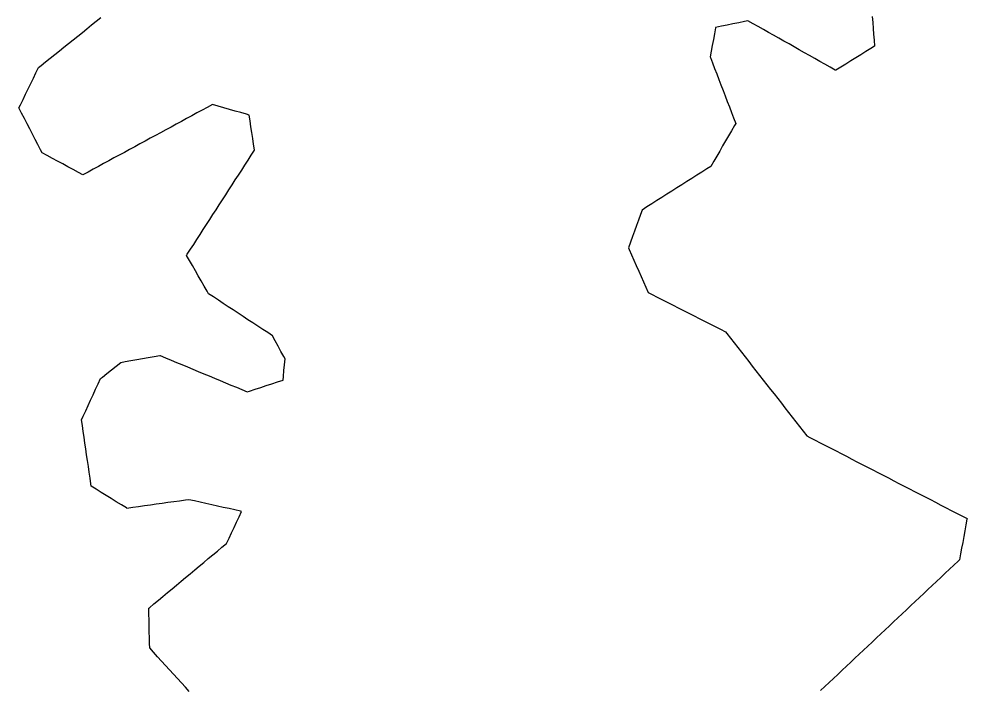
# Model space of a CAD drawing. Header units: millimetres. Extents: x 165 to 2352, y 1753 to 3323.
# Drawn here: x 1424.9 to 1585.7, y 2504.5 to 2617.9 of the extents above; entities that cross this region are included whole.
import ezdxf

# ---------------------------------------------------------------- set-up
doc = ezdxf.new("R2010")
doc.units = ezdxf.units.MM
doc.layers.add('ALL_ISLANDS', color=7, linetype='Continuous')
doc.layers.add('OUTLINE_ISLAND_01', color=7, linetype='Continuous')

msp = doc.modelspace()

# ---------------------------------------------------------------- linework, layer by layer
at = {"layer": 'ALL_ISLANDS'}
for points in [[(1453.7819, 2503.8658), (1453.1095, 2504.606), (1452.4371, 2505.3462), (1451.7647, 2506.0864), (1451.0923, 2506.8266), (1450.4199, 2507.5668), (1449.7476, 2508.307), (1449.0752, 2509.0472), (1448.4028, 2509.7874), (1447.7304, 2510.5276), (1447.058, 2511.2679), (1447.0408, 2512.003), (1447.0173, 2513.0027), (1446.9939, 2514.0024), (1446.9704, 2515.0021), (1446.947, 2516.0019), (1446.9235, 2517.0016), (1446.9001, 2518.0013), (1447.0126, 2518.0951), (1447.7808, 2518.7354), (1448.549, 2519.3756), (1449.3171, 2520.0159), (1450.0853, 2520.6561), (1450.8535, 2521.2964), (1451.6216, 2521.9366), (1452.3898, 2522.5769), (1453.1579, 2523.2172), (1453.9261, 2523.8574), (1454.6943, 2524.4977), (1455.4624, 2525.1379), (1456.2306, 2525.7782), (1456.9988, 2526.4184), (1457.7669, 2527.0587), (1458.5351, 2527.6989), (1459.3033, 2528.3392), (1460.0714, 2528.9794), (1460.0816, 2529.0008), (1460.5111, 2529.9039), (1460.9406, 2530.807), (1461.3701, 2531.71), (1461.7996, 2532.6131), (1462.2291, 2533.5162), (1462.6586, 2534.4192), (1462.4695, 2534.4609), (1461.4929, 2534.6763), (1460.5164, 2534.8916), (1459.5398, 2535.1069), (1458.5633, 2535.3223), (1457.5868, 2535.5376), (1456.6102, 2535.753), (1455.6337, 2535.9683), (1454.6571, 2536.1836), (1453.6806, 2536.399), (1453.114, 2536.3196), (1452.1236, 2536.1809), (1451.1333, 2536.0422), (1450.143, 2535.9035), (1449.1526, 2535.7648), (1448.1623, 2535.6261), (1447.172, 2535.4874), (1446.1816, 2535.3487), (1445.1913, 2535.21), (1444.201, 2535.0714), (1443.2106, 2534.9327), (1443.1038, 2534.9989), (1442.2539, 2535.5259), (1441.404, 2536.0529), (1440.5541, 2536.5798), (1439.7042, 2537.1068), (1438.8544, 2537.6338), (1438.0045, 2538.1608), (1437.1546, 2538.6878), (1437.0984, 2539.071), (1436.9534, 2540.0604), (1436.8085, 2541.0499), (1436.6635, 2542.0393), (1436.5185, 2543.0287), (1436.3735, 2544.0182), (1436.2285, 2545.0076), (1436.0835, 2545.997), (1435.9385, 2546.9864), (1435.7935, 2547.9759), (1435.6485, 2548.9653), (1435.5035, 2549.9547), (1435.7917, 2550.5782), (1436.2113, 2551.4859), (1436.6309, 2552.3936), (1437.0505, 2553.3013), (1437.4701, 2554.209), (1437.8897, 2555.1167), (1438.3093, 2556.0245), (1438.7289, 2556.9322), (1439.0317, 2557.1756), (1439.8111, 2557.8021), (1440.5905, 2558.4286), (1441.37, 2559.0551), (1442.1494, 2559.6816), (1442.8873, 2559.8113), (1443.8722, 2559.9843), (1444.8572, 2560.1573), (1445.8421, 2560.3304), (1446.827, 2560.5034), (1447.8119, 2560.6765), (1448.7968, 2560.8495), (1448.8403, 2560.8315), (1449.7638, 2560.4481), (1450.6874, 2560.0647), (1451.611, 2559.6814), (1452.5346, 2559.298), (1453.4582, 2558.9146), (1454.3818, 2558.5312), (1455.3054, 2558.1479), (1456.229, 2557.7645), (1457.1526, 2557.3811), (1458.0762, 2556.9977), (1458.9998, 2556.6144), (1459.9234, 2556.231), (1460.847, 2555.8476), (1461.7706, 2555.4642), (1462.6942, 2555.0809), (1463.6178, 2554.6975), (1463.9886, 2554.8194), (1464.9386, 2555.1318), (1465.8886, 2555.4441), (1466.8386, 2555.7564), (1467.7886, 2556.0687), (1468.7385, 2556.381), (1469.6885, 2556.6933), (1469.7428, 2557.3002), (1469.8318, 2558.2962), (1469.9208, 2559.2923), (1470.0098, 2560.2883), (1469.7995, 2560.6743), (1469.3212, 2561.5525), (1468.8429, 2562.4307), (1468.3646, 2563.3089), (1467.8863, 2564.187), (1467.0688, 2564.7248), (1466.2333, 2565.2743), (1465.3979, 2565.8239), (1464.5624, 2566.3735), (1463.727, 2566.923), (1462.8915, 2567.4726), (1462.0561, 2568.0222), (1461.2206, 2568.5717), (1460.3852, 2569.1213), (1459.5497, 2569.6709), (1458.7143, 2570.2205), (1457.8788, 2570.77), (1457.0434, 2571.3196), (1456.7964, 2571.7495), (1456.2981, 2572.6165), (1455.7999, 2573.4835), (1455.3016, 2574.3506), (1454.8034, 2575.2176), (1454.3052, 2576.0846), (1453.8069, 2576.9517), (1453.3087, 2577.8187), (1453.4355, 2578.0148), (1453.9783, 2578.8547), (1454.5212, 2579.6945), (1455.0641, 2580.5343), (1455.607, 2581.3741), (1456.1499, 2582.2139), (1456.6927, 2583.0537), (1457.2356, 2583.8935), (1457.7785, 2584.7333), (1458.3214, 2585.5731), (1458.8643, 2586.4129), (1459.4072, 2587.2527), (1459.95, 2588.0926), (1460.4929, 2588.9324), (1461.0358, 2589.7722), (1461.5787, 2590.612), (1462.1216, 2591.4518), (1462.6644, 2592.2916), (1463.2073, 2593.1314), (1463.7502, 2593.9712), (1464.2931, 2594.811), (1464.836, 2595.6508), (1464.8298, 2595.6916), (1464.6794, 2596.6803), (1464.529, 2597.6689), (1464.3786, 2598.6575), (1464.2282, 2599.6461), (1464.0778, 2600.6348), (1463.9274, 2601.6234), (1463.4946, 2601.748), (1462.5336, 2602.0247), (1461.5727, 2602.3014), (1460.6117, 2602.5782), (1459.6508, 2602.8549), (1458.6898, 2603.1316), (1457.7289, 2603.4083), (1457.7085, 2603.3972), (1456.8296, 2602.9204), (1455.9506, 2602.4435), (1455.0716, 2601.9666), (1454.1926, 2601.4898), (1453.3137, 2601.0129), (1452.4347, 2600.536), (1451.5557, 2600.0592), (1450.6767, 2599.5823), (1449.7978, 2599.1054), (1448.9188, 2598.6286), (1448.0398, 2598.1517), (1447.1608, 2597.6748), (1446.2819, 2597.198), (1445.4029, 2596.7211), (1444.5239, 2596.2442), (1443.6449, 2595.7674), (1442.766, 2595.2905), (1441.887, 2594.8136), (1441.008, 2594.3368), (1440.129, 2593.8599), (1439.2501, 2593.383), (1438.3711, 2592.9062), (1437.4921, 2592.4293), (1436.6131, 2591.9524), (1435.7342, 2591.4756), (1434.9631, 2591.8934), (1434.0838, 2592.3699), (1433.2046, 2592.8463), (1432.3254, 2593.3227), (1431.4462, 2593.7992), (1430.567, 2594.2756), (1429.6878, 2594.752), (1428.8086, 2595.2285), (1428.5613, 2595.7077), (1428.1027, 2596.5963), (1427.6442, 2597.485), (1427.1856, 2598.3736), (1426.727, 2599.2623), (1426.2685, 2600.1509), (1425.8099, 2601.0396), (1425.3513, 2601.9283), (1424.8927, 2602.8169), (1425.1532, 2603.3545), (1425.5893, 2604.2544), (1426.0254, 2605.1543), (1426.4615, 2606.0541), (1426.8976, 2606.954), (1427.3337, 2607.8539), (1427.7698, 2608.7538), (1428.2059, 2609.6537), (1428.6324, 2609.9964), (1429.4119, 2610.6228), (1430.1914, 2611.2492), (1430.9709, 2611.8756), (1431.7504, 2612.502), (1432.5299, 2613.1284), (1433.3094, 2613.7548), (1434.0889, 2614.3812), (1434.8685, 2615.0075), (1435.648, 2615.6339), (1436.4275, 2616.2603), (1437.207, 2616.8867), (1437.9865, 2617.5131), (1438.766, 2618.1395)], [(1569.5868, 2618.299), (1569.666, 2617.3022), (1569.7452, 2616.3053), (1569.8243, 2615.3085), (1569.9035, 2614.3116), (1569.9826, 2613.3147), (1569.3299, 2612.9077), (1568.4813, 2612.3786), (1567.6328, 2611.8495), (1566.7842, 2611.3204), (1565.9357, 2610.7913), (1565.0871, 2610.2622), (1564.2386, 2609.733), (1563.39, 2609.2039), (1563.3195, 2609.2437), (1562.4484, 2609.7348), (1561.5773, 2610.2259), (1560.7062, 2610.717), (1559.8351, 2611.2082), (1558.964, 2611.6993), (1558.093, 2612.1904), (1557.2219, 2612.6815), (1556.3508, 2613.1726), (1555.4797, 2613.6638), (1554.6086, 2614.1549), (1553.7375, 2614.646), (1552.8664, 2615.1371), (1551.9953, 2615.6282), (1551.1242, 2616.1194), (1550.2531, 2616.6105), (1549.382, 2617.1016), (1548.5109, 2617.5927), (1547.9205, 2617.4711), (1546.941, 2617.2694), (1545.9616, 2617.0677), (1544.9821, 2616.866), (1544.0027, 2616.6643), (1543.0233, 2616.4626), (1543.0097, 2616.388), (1542.8306, 2615.4042), (1542.6516, 2614.4204), (1542.4726, 2613.4365), (1542.2935, 2612.4527), (1542.1145, 2611.4688), (1542.1437, 2611.3927), (1542.5022, 2610.4592), (1542.8606, 2609.5256), (1543.219, 2608.5921), (1543.5774, 2607.6585), (1543.9359, 2606.725), (1544.2943, 2605.7914), (1544.6527, 2604.8578), (1545.0112, 2603.9243), (1545.3696, 2602.9907), (1545.728, 2602.0572), (1546.0864, 2601.1236), (1546.4449, 2600.1901), (1546.2342, 2599.8284), (1545.731, 2598.9643), (1545.2277, 2598.1001), (1544.7245, 2597.236), (1544.2212, 2596.3718), (1543.7179, 2595.5077), (1543.2147, 2594.6436), (1542.7114, 2593.7794), (1542.2082, 2592.9153), (1541.5157, 2592.4743), (1540.6722, 2591.9371), (1539.8287, 2591.3999), (1538.9853, 2590.8628), (1538.1418, 2590.3256), (1537.2983, 2589.7884), (1536.4548, 2589.2513), (1535.6114, 2588.7141), (1534.7679, 2588.1769), (1533.9244, 2587.6397), (1533.081, 2587.1026), (1532.2375, 2586.5654), (1531.394, 2586.0282), (1530.5505, 2585.4911), (1530.2865, 2584.763), (1529.9455, 2583.823), (1529.6045, 2582.8829), (1529.2636, 2581.9428), (1528.9226, 2581.0028), (1528.5816, 2580.0627), (1528.2406, 2579.1226), (1528.3696, 2578.8299), (1528.7727, 2577.9147), (1529.1759, 2576.9996), (1529.579, 2576.0845), (1529.9822, 2575.1693), (1530.3853, 2574.2542), (1530.7885, 2573.3391), (1531.1917, 2572.4239), (1531.5948, 2571.5088), (1532.2446, 2571.1787), (1533.1362, 2570.7258), (1534.0278, 2570.2729), (1534.9193, 2569.82), (1535.8109, 2569.3671), (1536.7025, 2568.9142), (1537.594, 2568.4613), (1538.4856, 2568.0084), (1539.3771, 2567.5555), (1540.2687, 2567.1026), (1541.1603, 2566.6497), (1542.0518, 2566.1968), (1542.9434, 2565.7439), (1543.8349, 2565.291), (1544.7265, 2564.8381), (1544.9397, 2564.5654), (1545.5556, 2563.7776), (1546.1716, 2562.9898), (1546.7875, 2562.202), (1547.4034, 2561.4142), (1548.0193, 2560.6264), (1548.6353, 2559.8385), (1549.2512, 2559.0507), (1549.8671, 2558.2629), (1550.4831, 2557.4751), (1551.099, 2556.6873), (1551.7149, 2555.8995), (1552.3308, 2555.1117), (1552.9468, 2554.3239), (1553.5627, 2553.5361), (1554.1786, 2552.7483), (1554.7946, 2551.9605), (1555.4105, 2551.1727), (1556.0264, 2550.3849), (1556.6423, 2549.5971), (1557.2583, 2548.8093), (1557.8742, 2548.0215), (1558.4901, 2547.2337), (1559.0082, 2546.9663), (1559.8968, 2546.5076), (1560.7854, 2546.049), (1561.674, 2545.5903), (1562.5626, 2545.1316), (1563.4512, 2544.673), (1564.3399, 2544.2143), (1565.2285, 2543.7556), (1566.1171, 2543.297), (1567.0057, 2542.8383), (1567.8943, 2542.3797), (1568.7829, 2541.921), (1569.6715, 2541.4623), (1570.5601, 2541.0037), (1571.4487, 2540.545), (1572.3373, 2540.0863), (1573.226, 2539.6277), (1574.1146, 2539.169), (1575.0032, 2538.7103), (1575.8918, 2538.2517), (1576.7804, 2537.793), (1577.669, 2537.3343), (1578.5576, 2536.8757), (1579.4462, 2536.417), (1580.3348, 2535.9584), (1581.2234, 2535.4997), (1582.112, 2535.041), (1583.0007, 2534.5824), (1583.8893, 2534.1237), (1584.7779, 2533.665), (1585.6665, 2533.2064), (1585.6477, 2533.1031), (1585.4687, 2532.1192), (1585.2898, 2531.1353), (1585.1108, 2530.1515), (1584.9319, 2529.1676), (1584.7529, 2528.1838), (1584.574, 2527.1999), (1584.395, 2526.2161), (1584.1427, 2525.9786), (1583.4145, 2525.2932), (1582.6863, 2524.6079), (1581.9581, 2523.9225), (1581.2299, 2523.2372), (1580.5017, 2522.5518), (1579.7735, 2521.8664), (1579.0452, 2521.1811), (1578.317, 2520.4957), (1577.5888, 2519.8104), (1576.8606, 2519.125), (1576.1324, 2518.4397), (1575.4042, 2517.7543), (1574.676, 2517.069), (1573.9478, 2516.3836), (1573.2196, 2515.6983), (1572.4914, 2515.0129), (1571.7631, 2514.3276), (1571.0349, 2513.6422), (1570.3067, 2512.9568), (1569.5785, 2512.2715), (1568.8503, 2511.5861), (1568.1221, 2510.9008), (1567.3939, 2510.2154), (1566.6657, 2509.5301), (1565.9375, 2508.8447), (1565.2093, 2508.1594), (1564.481, 2507.474), (1563.7528, 2506.7887), (1563.0246, 2506.1033), (1562.2964, 2505.4179), (1561.5682, 2504.7326), (1560.84, 2504.0472)]]:
    msp.add_lwpolyline(points, dxfattribs=at)
at = {"layer": 'OUTLINE_ISLAND_01'}
for points in [[(1453.7819, 2503.8658), (1453.1095, 2504.606), (1452.4371, 2505.3462), (1451.7647, 2506.0864), (1451.0923, 2506.8266), (1450.4199, 2507.5668), (1449.7476, 2508.307), (1449.0752, 2509.0472), (1448.4028, 2509.7874), (1447.7304, 2510.5276), (1447.058, 2511.2679), (1447.0408, 2512.003), (1447.0173, 2513.0027), (1446.9939, 2514.0024), (1446.9704, 2515.0021), (1446.947, 2516.0019), (1446.9235, 2517.0016), (1446.9001, 2518.0013), (1447.0126, 2518.0951), (1447.7808, 2518.7354), (1448.549, 2519.3756), (1449.3171, 2520.0159), (1450.0853, 2520.6561), (1450.8535, 2521.2964), (1451.6216, 2521.9366), (1452.3898, 2522.5769), (1453.1579, 2523.2172), (1453.9261, 2523.8574), (1454.6943, 2524.4977), (1455.4624, 2525.1379), (1456.2306, 2525.7782), (1456.9988, 2526.4184), (1457.7669, 2527.0587), (1458.5351, 2527.6989), (1459.3033, 2528.3392), (1460.0714, 2528.9794), (1460.0816, 2529.0008), (1460.5111, 2529.9039), (1460.9406, 2530.807), (1461.3701, 2531.71), (1461.7996, 2532.6131), (1462.2291, 2533.5162), (1462.6586, 2534.4192), (1462.4695, 2534.4609), (1461.4929, 2534.6763), (1460.5164, 2534.8916), (1459.5398, 2535.1069), (1458.5633, 2535.3223), (1457.5868, 2535.5376), (1456.6102, 2535.753), (1455.6337, 2535.9683), (1454.6571, 2536.1836), (1453.6806, 2536.399), (1453.114, 2536.3196), (1452.1236, 2536.1809), (1451.1333, 2536.0422), (1450.143, 2535.9035), (1449.1526, 2535.7648), (1448.1623, 2535.6261), (1447.172, 2535.4874), (1446.1816, 2535.3487), (1445.1913, 2535.21), (1444.201, 2535.0714), (1443.2106, 2534.9327), (1443.1038, 2534.9989), (1442.2539, 2535.5259), (1441.404, 2536.0529), (1440.5541, 2536.5798), (1439.7042, 2537.1068), (1438.8544, 2537.6338), (1438.0045, 2538.1608), (1437.1546, 2538.6878), (1437.0984, 2539.071), (1436.9534, 2540.0604), (1436.8085, 2541.0499), (1436.6635, 2542.0393), (1436.5185, 2543.0287), (1436.3735, 2544.0182), (1436.2285, 2545.0076), (1436.0835, 2545.997), (1435.9385, 2546.9864), (1435.7935, 2547.9759), (1435.6485, 2548.9653), (1435.5035, 2549.9547), (1435.7917, 2550.5782), (1436.2113, 2551.4859), (1436.6309, 2552.3936), (1437.0505, 2553.3013), (1437.4701, 2554.209), (1437.8897, 2555.1167), (1438.3093, 2556.0245), (1438.7289, 2556.9322), (1439.0317, 2557.1756), (1439.8111, 2557.8021), (1440.5905, 2558.4286), (1441.37, 2559.0551), (1442.1494, 2559.6816), (1442.8873, 2559.8113), (1443.8722, 2559.9843), (1444.8572, 2560.1573), (1445.8421, 2560.3304), (1446.827, 2560.5034), (1447.8119, 2560.6765), (1448.7968, 2560.8495), (1448.8403, 2560.8315), (1449.7638, 2560.4481), (1450.6874, 2560.0647), (1451.611, 2559.6814), (1452.5346, 2559.298), (1453.4582, 2558.9146), (1454.3818, 2558.5312), (1455.3054, 2558.1479), (1456.229, 2557.7645), (1457.1526, 2557.3811), (1458.0762, 2556.9977), (1458.9998, 2556.6144), (1459.9234, 2556.231), (1460.847, 2555.8476), (1461.7706, 2555.4642), (1462.6942, 2555.0809), (1463.6178, 2554.6975), (1463.9886, 2554.8194), (1464.9386, 2555.1318), (1465.8886, 2555.4441), (1466.8386, 2555.7564), (1467.7886, 2556.0687), (1468.7385, 2556.381), (1469.6885, 2556.6933), (1469.7428, 2557.3002), (1469.8318, 2558.2962), (1469.9208, 2559.2923), (1470.0098, 2560.2883), (1469.7995, 2560.6743), (1469.3212, 2561.5525), (1468.8429, 2562.4307), (1468.3646, 2563.3089), (1467.8863, 2564.187), (1467.0688, 2564.7248), (1466.2333, 2565.2743), (1465.3979, 2565.8239), (1464.5624, 2566.3735), (1463.727, 2566.923), (1462.8915, 2567.4726), (1462.0561, 2568.0222), (1461.2206, 2568.5717), (1460.3852, 2569.1213), (1459.5497, 2569.6709), (1458.7143, 2570.2205), (1457.8788, 2570.77), (1457.0434, 2571.3196), (1456.7964, 2571.7495), (1456.2981, 2572.6165), (1455.7999, 2573.4835), (1455.3016, 2574.3506), (1454.8034, 2575.2176), (1454.3052, 2576.0846), (1453.8069, 2576.9517), (1453.3087, 2577.8187), (1453.4355, 2578.0148), (1453.9783, 2578.8547), (1454.5212, 2579.6945), (1455.0641, 2580.5343), (1455.607, 2581.3741), (1456.1499, 2582.2139), (1456.6927, 2583.0537), (1457.2356, 2583.8935), (1457.7785, 2584.7333), (1458.3214, 2585.5731), (1458.8643, 2586.4129), (1459.4072, 2587.2527), (1459.95, 2588.0926), (1460.4929, 2588.9324), (1461.0358, 2589.7722), (1461.5787, 2590.612), (1462.1216, 2591.4518), (1462.6644, 2592.2916), (1463.2073, 2593.1314), (1463.7502, 2593.9712), (1464.2931, 2594.811), (1464.836, 2595.6508), (1464.8298, 2595.6916), (1464.6794, 2596.6803), (1464.529, 2597.6689), (1464.3786, 2598.6575), (1464.2282, 2599.6461), (1464.0778, 2600.6348), (1463.9274, 2601.6234), (1463.4946, 2601.748), (1462.5336, 2602.0247), (1461.5727, 2602.3014), (1460.6117, 2602.5782), (1459.6508, 2602.8549), (1458.6898, 2603.1316), (1457.7289, 2603.4083), (1457.7085, 2603.3972), (1456.8296, 2602.9204), (1455.9506, 2602.4435), (1455.0716, 2601.9666), (1454.1926, 2601.4898), (1453.3137, 2601.0129), (1452.4347, 2600.536), (1451.5557, 2600.0592), (1450.6767, 2599.5823), (1449.7978, 2599.1054), (1448.9188, 2598.6286), (1448.0398, 2598.1517), (1447.1608, 2597.6748), (1446.2819, 2597.198), (1445.4029, 2596.7211), (1444.5239, 2596.2442), (1443.6449, 2595.7674), (1442.766, 2595.2905), (1441.887, 2594.8136), (1441.008, 2594.3368), (1440.129, 2593.8599), (1439.2501, 2593.383), (1438.3711, 2592.9062), (1437.4921, 2592.4293), (1436.6131, 2591.9524), (1435.7342, 2591.4756), (1434.9631, 2591.8934), (1434.0838, 2592.3699), (1433.2046, 2592.8463), (1432.3254, 2593.3227), (1431.4462, 2593.7992), (1430.567, 2594.2756), (1429.6878, 2594.752), (1428.8086, 2595.2285), (1428.5613, 2595.7077), (1428.1027, 2596.5963), (1427.6442, 2597.485), (1427.1856, 2598.3736), (1426.727, 2599.2623), (1426.2685, 2600.1509), (1425.8099, 2601.0396), (1425.3513, 2601.9283), (1424.8927, 2602.8169), (1425.1532, 2603.3545), (1425.5893, 2604.2544), (1426.0254, 2605.1543), (1426.4615, 2606.0541), (1426.8976, 2606.954), (1427.3337, 2607.8539), (1427.7698, 2608.7538), (1428.2059, 2609.6537), (1428.6324, 2609.9964), (1429.4119, 2610.6228), (1430.1914, 2611.2492), (1430.9709, 2611.8756), (1431.7504, 2612.502), (1432.5299, 2613.1284), (1433.3094, 2613.7548), (1434.0889, 2614.3812), (1434.8685, 2615.0075), (1435.648, 2615.6339), (1436.4275, 2616.2603), (1437.207, 2616.8867), (1437.9865, 2617.5131), (1438.766, 2618.1395)], [(1569.5868, 2618.299), (1569.666, 2617.3022), (1569.7452, 2616.3053), (1569.8243, 2615.3085), (1569.9035, 2614.3116), (1569.9826, 2613.3147), (1569.3299, 2612.9077), (1568.4813, 2612.3786), (1567.6328, 2611.8495), (1566.7842, 2611.3204), (1565.9357, 2610.7913), (1565.0871, 2610.2622), (1564.2386, 2609.733), (1563.39, 2609.2039), (1563.3195, 2609.2437), (1562.4484, 2609.7348), (1561.5773, 2610.2259), (1560.7062, 2610.717), (1559.8351, 2611.2082), (1558.964, 2611.6993), (1558.093, 2612.1904), (1557.2219, 2612.6815), (1556.3508, 2613.1726), (1555.4797, 2613.6638), (1554.6086, 2614.1549), (1553.7375, 2614.646), (1552.8664, 2615.1371), (1551.9953, 2615.6282), (1551.1242, 2616.1194), (1550.2531, 2616.6105), (1549.382, 2617.1016), (1548.5109, 2617.5927), (1547.9205, 2617.4711), (1546.941, 2617.2694), (1545.9616, 2617.0677), (1544.9821, 2616.866), (1544.0027, 2616.6643), (1543.0233, 2616.4626), (1543.0097, 2616.388), (1542.8306, 2615.4042), (1542.6516, 2614.4204), (1542.4726, 2613.4365), (1542.2935, 2612.4527), (1542.1145, 2611.4688), (1542.1437, 2611.3927), (1542.5022, 2610.4592), (1542.8606, 2609.5256), (1543.219, 2608.5921), (1543.5774, 2607.6585), (1543.9359, 2606.725), (1544.2943, 2605.7914), (1544.6527, 2604.8578), (1545.0112, 2603.9243), (1545.3696, 2602.9907), (1545.728, 2602.0572), (1546.0864, 2601.1236), (1546.4449, 2600.1901), (1546.2342, 2599.8284), (1545.731, 2598.9643), (1545.2277, 2598.1001), (1544.7245, 2597.236), (1544.2212, 2596.3718), (1543.7179, 2595.5077), (1543.2147, 2594.6436), (1542.7114, 2593.7794), (1542.2082, 2592.9153), (1541.5157, 2592.4743), (1540.6722, 2591.9371), (1539.8287, 2591.3999), (1538.9853, 2590.8628), (1538.1418, 2590.3256), (1537.2983, 2589.7884), (1536.4548, 2589.2513), (1535.6114, 2588.7141), (1534.7679, 2588.1769), (1533.9244, 2587.6397), (1533.081, 2587.1026), (1532.2375, 2586.5654), (1531.394, 2586.0282), (1530.5505, 2585.4911), (1530.2865, 2584.763), (1529.9455, 2583.823), (1529.6045, 2582.8829), (1529.2636, 2581.9428), (1528.9226, 2581.0028), (1528.5816, 2580.0627), (1528.2406, 2579.1226), (1528.3696, 2578.8299), (1528.7727, 2577.9147), (1529.1759, 2576.9996), (1529.579, 2576.0845), (1529.9822, 2575.1693), (1530.3853, 2574.2542), (1530.7885, 2573.3391), (1531.1917, 2572.4239), (1531.5948, 2571.5088), (1532.2446, 2571.1787), (1533.1362, 2570.7258), (1534.0278, 2570.2729), (1534.9193, 2569.82), (1535.8109, 2569.3671), (1536.7025, 2568.9142), (1537.594, 2568.4613), (1538.4856, 2568.0084), (1539.3771, 2567.5555), (1540.2687, 2567.1026), (1541.1603, 2566.6497), (1542.0518, 2566.1968), (1542.9434, 2565.7439), (1543.8349, 2565.291), (1544.7265, 2564.8381), (1544.9397, 2564.5654), (1545.5556, 2563.7776), (1546.1716, 2562.9898), (1546.7875, 2562.202), (1547.4034, 2561.4142), (1548.0193, 2560.6264), (1548.6353, 2559.8385), (1549.2512, 2559.0507), (1549.8671, 2558.2629), (1550.4831, 2557.4751), (1551.099, 2556.6873), (1551.7149, 2555.8995), (1552.3308, 2555.1117), (1552.9468, 2554.3239), (1553.5627, 2553.5361), (1554.1786, 2552.7483), (1554.7946, 2551.9605), (1555.4105, 2551.1727), (1556.0264, 2550.3849), (1556.6423, 2549.5971), (1557.2583, 2548.8093), (1557.8742, 2548.0215), (1558.4901, 2547.2337), (1559.0082, 2546.9663), (1559.8968, 2546.5076), (1560.7854, 2546.049), (1561.674, 2545.5903), (1562.5626, 2545.1316), (1563.4512, 2544.673), (1564.3399, 2544.2143), (1565.2285, 2543.7556), (1566.1171, 2543.297), (1567.0057, 2542.8383), (1567.8943, 2542.3797), (1568.7829, 2541.921), (1569.6715, 2541.4623), (1570.5601, 2541.0037), (1571.4487, 2540.545), (1572.3373, 2540.0863), (1573.226, 2539.6277), (1574.1146, 2539.169), (1575.0032, 2538.7103), (1575.8918, 2538.2517), (1576.7804, 2537.793), (1577.669, 2537.3343), (1578.5576, 2536.8757), (1579.4462, 2536.417), (1580.3348, 2535.9584), (1581.2234, 2535.4997), (1582.112, 2535.041), (1583.0007, 2534.5824), (1583.8893, 2534.1237), (1584.7779, 2533.665), (1585.6665, 2533.2064), (1585.6477, 2533.1031), (1585.4687, 2532.1192), (1585.2898, 2531.1353), (1585.1108, 2530.1515), (1584.9319, 2529.1676), (1584.7529, 2528.1838), (1584.574, 2527.1999), (1584.395, 2526.2161), (1584.1427, 2525.9786), (1583.4145, 2525.2932), (1582.6863, 2524.6079), (1581.9581, 2523.9225), (1581.2299, 2523.2372), (1580.5017, 2522.5518), (1579.7735, 2521.8664), (1579.0452, 2521.1811), (1578.317, 2520.4957), (1577.5888, 2519.8104), (1576.8606, 2519.125), (1576.1324, 2518.4397), (1575.4042, 2517.7543), (1574.676, 2517.069), (1573.9478, 2516.3836), (1573.2196, 2515.6983), (1572.4914, 2515.0129), (1571.7631, 2514.3276), (1571.0349, 2513.6422), (1570.3067, 2512.9568), (1569.5785, 2512.2715), (1568.8503, 2511.5861), (1568.1221, 2510.9008), (1567.3939, 2510.2154), (1566.6657, 2509.5301), (1565.9375, 2508.8447), (1565.2093, 2508.1594), (1564.481, 2507.474), (1563.7528, 2506.7887), (1563.0246, 2506.1033), (1562.2964, 2505.4179), (1561.5682, 2504.7326), (1560.84, 2504.0472)]]:
    msp.add_lwpolyline(points, dxfattribs=at)

doc.saveas('drawing.dxf')
